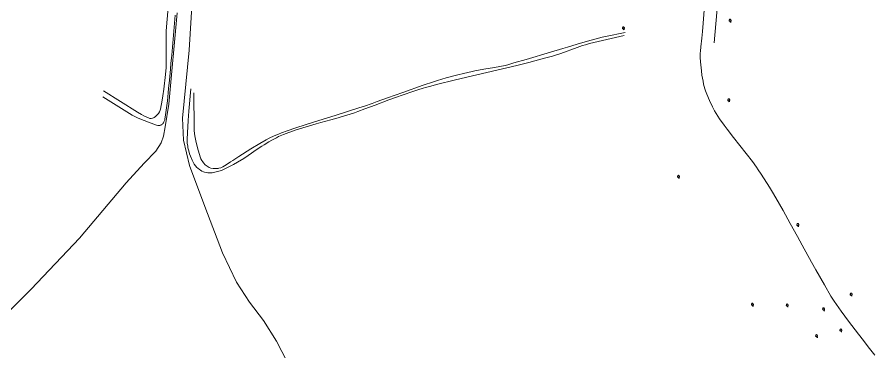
# Model space of a CAD drawing. Header units: millimetres. Extents: x 10 to 1007146, y 455139 to 1110758.
# Drawn here: x 503357.62 to 503376.52, y 555410.57 to 555417.93 of the extents above; entities that cross this region are included whole.
import ezdxf

# ---------------------------------------------------------------- set-up
doc = ezdxf.new("R2010")
doc.units = ezdxf.units.MM
doc.header["$LTSCALE"] = 10
for name, color, linetype, lineweight in [('Hceau', 152, 'Continuous', 0), ('OACCIDENT', 5, 'Continuous', 0), ('PISTE', 1, 'Continuous', 0), ('Varbre', 70, 'Continuous', 0)]:
    doc.layers.add(name, color=color, linetype=linetype, lineweight=lineweight)

# ---------------------------------------------------------------- blocks, each defined once
blk = doc.blocks.new('A_I_B_60')
at = {"color": 0, "linetype": 'ByBlock', "flags": 128}
blk.add_lwpolyline([(186.542538, 0.000518), (0, 0), (0.000073, 213.192155)], dxfattribs=at)
at = {"color": 0, "linetype": 'ByBlock', "lineweight": -2}
for centre, radius, start, end in [((-74.071781, 313.257725), 124.498024, 111.637039, 306.510073), ((-0.000617, 461.873787), 124.403379, 344.52592, 195.330408), ((74.375888, 312.909383), 124.399708, 233.281948, 68.53724)]:
    blk.add_arc(centre, radius, start, end, dxfattribs=at)

msp = doc.modelspace()

# ---------------------------------------------------------------- linework, layer by layer
at = {"layer": 'Hceau', "color": 0}
msp.add_polyline3d([(503372.762, 555418.182, 6.462), (503372.733, 555417.804, 6.453), (503372.719, 555417.616, 6.445), (503372.704, 555417.473, 6.437), (503372.681, 555417.283, 6.426), (503372.673, 555417.187, 6.42), (503372.671, 555417.139, 6.417), (503372.671, 555417.043, 6.412), (503372.677, 555416.947, 6.406), (503372.696, 555416.754, 6.394), (503372.708, 555416.654, 6.384), (503372.731, 555416.522, 6.367), (503372.745, 555416.457, 6.358), (503372.772, 555416.359, 6.344), (503372.787, 555416.311, 6.338), (503372.813, 555416.238, 6.329), (503372.871, 555416.096, 6.311), (503372.938, 555415.958, 6.293), (503372.987, 555415.869, 6.281), (503373.022, 555415.81, 6.274), (503373.096, 555415.695, 6.258), (503373.194, 555415.556, 6.238), (503373.261, 555415.465, 6.225), (503373.4, 555415.286, 6.2), (503373.682, 555414.934, 6.148), (503373.819, 555414.756, 6.123), (503373.907, 555414.635, 6.105), (503373.95, 555414.573, 6.097), (503374.012, 555414.479, 6.084), (503374.196, 555414.188, 6.046), (503374.286, 555414.042, 6.028), (503374.417, 555413.818, 6.002), (503374.496, 555413.676, 5.987), (503374.653, 555413.392, 5.96), (503374.81, 555413.108, 5.938), (503374.914, 555412.918, 5.927), (503375.124, 555412.539, 5.908), (503375.217, 555412.373, 5.903), (503375.405, 555412.041, 5.898), (503375.551, 555411.795, 5.892), (503375.623, 555411.681, 5.887), (503375.673, 555411.606, 5.883), (503375.776, 555411.459, 5.875), (503375.937, 555411.243, 5.861), (503376.156, 555410.958, 5.844), (503376.265, 555410.815, 5.838), (503376.373, 555410.675, 5.834), (503376.518, 555410.491, 5.832)], dxfattribs=at)
at = {"layer": 'OACCIDENT', "color": 0}
for points in [[(503373.059, 555418.285, 6.489), (503372.977, 555417.365, 6.426)], [(503360.952, 555418.224, 8.609), (503360.921, 555417.89, 8.608), (503360.907, 555417.723, 8.605), (503360.901, 555417.624, 8.603), (503360.899, 555417.557, 8.6), (503360.899, 555417.425, 8.594), (503360.903, 555417.16, 8.576), (503360.904, 555417.027, 8.566), (503360.901, 555416.895, 8.555), (503360.898, 555416.828, 8.549), (503360.885, 555416.669, 8.534), (503360.849, 555416.352, 8.5), (503360.829, 555416.204, 8.488), (503360.812, 555416.106, 8.482), (503360.773, 555415.909, 8.472), (503360.767, 555415.888, 8.471), (503360.751, 555415.849, 8.47), (503360.729, 555415.812, 8.469), (503360.71, 555415.789, 8.47), (503360.696, 555415.774, 8.47), (503360.664, 555415.746, 8.472), (503360.638, 555415.727, 8.474), (503360.624, 555415.719, 8.475), (503360.602, 555415.71, 8.477), (503360.571, 555415.702, 8.481), (503360.54, 555415.704, 8.484), (503360.525, 555415.709, 8.485), (503360.411, 555415.762, 8.492), (503360.354, 555415.792, 8.495), (503360.271, 555415.84, 8.502), (503359.517, 555416.309, 8.595)], [(503359.502, 555416.181, 8.545), (503360.091, 555415.814, 8.433), (503360.154, 555415.777, 8.421), (503360.197, 555415.754, 8.412), (503360.284, 555415.712, 8.393), (503360.418, 555415.656, 8.362), (503360.509, 555415.622, 8.34), (503360.689, 555415.557, 8.297), (503360.72, 555415.549, 8.29), (503360.735, 555415.547, 8.286), (503360.759, 555415.548, 8.28), (503360.782, 555415.554, 8.274), (503360.793, 555415.56, 8.272), (503360.818, 555415.579, 8.266), (503360.831, 555415.594, 8.264), (503360.839, 555415.605, 8.263), (503360.851, 555415.63, 8.263), (503360.869, 555415.674, 8.265), (503360.875, 555415.696, 8.267), (503360.882, 555415.731, 8.269), (503360.929, 555416.089, 8.304), (503360.948, 555416.269, 8.323), (503360.956, 555416.361, 8.334), (503360.973, 555416.546, 8.36), (503360.996, 555416.792, 8.396), (503361.007, 555416.915, 8.411), (503361.019, 555417.038, 8.423), (503361.024, 555417.1, 8.427), (503361.101, 555417.975, 8.472)], [(503370.992, 555417.528, 6.637), (503370.232, 555417.352, 6.803), (503370.138, 555417.328, 6.825), (503370.077, 555417.309, 6.841), (503369.957, 555417.268, 6.877), (503369.599, 555417.134, 6.991), (503369.478, 555417.094, 7.024), (503369.416, 555417.076, 7.04), (503369.241, 555417.028, 7.08), (503368.89, 555416.937, 7.157), (503368.627, 555416.872, 7.217), (503367.525, 555416.615, 7.472), (503367.251, 555416.549, 7.531), (503366.884, 555416.458, 7.604), (503366.702, 555416.41, 7.644), (503366.617, 555416.387, 7.666), (503366.561, 555416.37, 7.683), (503366.449, 555416.336, 7.718), (503366.339, 555416.3, 7.756), (503366.121, 555416.226, 7.833), (503365.956, 555416.168, 7.886), (503365.805, 555416.114, 7.93), (503365.504, 555416, 8.014), (503365.278, 555415.914, 8.07), (503365.126, 555415.858, 8.103), (503365.049, 555415.831, 8.119), (503364.934, 555415.792, 8.139), (503364.854, 555415.767, 8.151), (503364.693, 555415.721, 8.172), (503364.53, 555415.676, 8.187), (503364.312, 555415.617, 8.203), (503364.204, 555415.586, 8.208), (503363.911, 555415.497, 8.218), (503363.765, 555415.45, 8.223), (503363.547, 555415.375, 8.231), (503363.49, 555415.353, 8.234), (503363.378, 555415.304, 8.244), (503363.329, 555415.28, 8.249), (503363.233, 555415.229, 8.258), (503363.162, 555415.189, 8.262), (503363.057, 555415.126, 8.263), (503363.006, 555415.094, 8.261), (503362.907, 555415.026, 8.254), (503362.71, 555414.889, 8.236), (503362.609, 555414.823, 8.226), (503362.474, 555414.742, 8.214), (503362.383, 555414.691, 8.206), (503362.195, 555414.592, 8.19), (503362.133, 555414.565, 8.187), (503362.09, 555414.55, 8.187), (503362.004, 555414.526, 8.185), (503361.943, 555414.512, 8.18), (503361.912, 555414.508, 8.176), (503361.864, 555414.506, 8.169), (503361.817, 555414.508, 8.163), (503361.793, 555414.511, 8.16), (503361.746, 555414.522, 8.155), (503361.723, 555414.53, 8.153), (503361.689, 555414.546, 8.153), (503361.656, 555414.564, 8.153), (503361.635, 555414.578, 8.153), (503361.597, 555414.608, 8.155), (503361.579, 555414.625, 8.155), (503361.548, 555414.66, 8.157), (503361.519, 555414.699, 8.158), (503361.502, 555414.727, 8.159), (503361.472, 555414.786, 8.162), (503361.435, 555414.876, 8.165), (503361.418, 555414.922, 8.166), (503361.397, 555414.989, 8.168), (503361.381, 555415.057, 8.17), (503361.375, 555415.091, 8.172), (503361.367, 555415.16, 8.175), (503361.365, 555415.194, 8.178), (503361.365, 555415.246, 8.183), (503361.372, 555415.384, 8.197), (503361.387, 555415.661, 8.23), (503361.402, 555415.868, 8.256), (503361.442, 555416.355, 8.316)], [(503361.508, 555416.27, 8.346), (503361.515, 555415.486, 8.318), (503361.517, 555415.446, 8.317), (503361.526, 555415.365, 8.318), (503361.541, 555415.284, 8.321), (503361.565, 555415.177, 8.325), (503361.576, 555415.124, 8.325), (503361.591, 555415.058, 8.323), (503361.626, 555414.929, 8.316), (503361.659, 555414.834, 8.314), (503361.667, 555414.815, 8.314), (503361.685, 555414.78, 8.314), (503361.707, 555414.747, 8.314), (503361.724, 555414.726, 8.315), (503361.763, 555414.685, 8.316), (503361.801, 555414.653, 8.317), (503361.828, 555414.636, 8.319), (503361.847, 555414.626, 8.319), (503361.886, 555414.613, 8.321), (503361.937, 555414.603, 8.322), (503361.964, 555414.6, 8.322), (503362.004, 555414.599, 8.322), (503362.045, 555414.603, 8.322), (503362.064, 555414.607, 8.322), (503362.103, 555414.618, 8.322), (503362.121, 555414.625, 8.322), (503362.147, 555414.639, 8.323), (503362.222, 555414.686, 8.328), (503362.32, 555414.751, 8.338), (503362.37, 555414.782, 8.341), (503362.503, 555414.864, 8.347), (503362.767, 555415.032, 8.356), (503362.967, 555415.155, 8.357), (503363.104, 555415.231, 8.356), (503363.174, 555415.267, 8.354), (503363.282, 555415.318, 8.35), (503363.376, 555415.359, 8.346), (503363.44, 555415.384, 8.343), (503363.567, 555415.432, 8.335), (503363.759, 555415.498, 8.321), (503364.145, 555415.621, 8.288), (503364.646, 555415.779, 8.242), (503364.897, 555415.858, 8.214), (503365.146, 555415.938, 8.18), (503365.269, 555415.978, 8.16), (503365.44, 555416.036, 8.128), (503365.554, 555416.075, 8.105), (503365.779, 555416.155, 8.053), (503366.116, 555416.276, 7.966), (503366.563, 555416.435, 7.84), (503366.789, 555416.511, 7.776), (503366.883, 555416.542, 7.748), (503367.073, 555416.597, 7.686), (503367.326, 555416.663, 7.602), (503367.453, 555416.694, 7.561), (503367.645, 555416.739, 7.507), (503367.729, 555416.757, 7.487), (503367.787, 555416.768, 7.475), (503367.903, 555416.788, 7.456), (503368.139, 555416.825, 7.422), (503368.256, 555416.846, 7.404), (503368.371, 555416.872, 7.382), (503368.428, 555416.886, 7.369), (503368.563, 555416.925, 7.334), (503368.833, 555417.004, 7.262), (503369.371, 555417.165, 7.112), (503369.642, 555417.244, 7.042), (503369.746, 555417.274, 7.018), (503369.955, 555417.337, 6.976), (503370.234, 555417.42, 6.921), (503370.373, 555417.457, 6.89), (503370.512, 555417.491, 6.854), (503370.581, 555417.506, 6.833), (503371.016, 555417.597, 6.695)]]:
    msp.add_polyline3d(points, dxfattribs=at)
at = {"layer": 'PISTE', "color": 0}
for points in [[(503363.684, 555410.117, 7.585), (503363.329, 555410.8, 7.663), (503363.045, 555411.26, 7.709), (503362.739, 555411.66, 7.773), (503362.453, 555412.103, 7.841), (503362.145, 555412.749, 7.929), (503361.751, 555413.765, 8.032), (503361.412, 555414.668, 8.124), (503361.282, 555415.227, 8.174), (503361.263, 555415.71, 8.235), (503361.409, 555417.21, 8.411), (503361.452, 555417.929, 8.421), (503361.523, 555419.25, 8.493)], [(503361.143, 555418.032, 8.469), (503360.96, 555416.017, 8.281), (503360.882, 555415.523, 8.242), (503360.844, 555415.314, 8.22), (503360.79, 555415.171, 8.24), (503360.67, 555414.984, 8.252), (503360.418, 555414.722, 8.3), (503360.017, 555414.286, 8.365), (503358.989, 555413.071, 8.358), (503357.929, 555411.95, 8.351), (503357.26, 555411.278, 8.348)]]:
    msp.add_polyline3d(points, dxfattribs=at)

# ---------------------------------------------------------------- block references
at = {"layer": 'Varbre', "color": 0, "xscale": 0.000111936644440641, "yscale": 0.000111936644440641, "zscale": 0.000111936644440641, "rotation": 3.925803200956779}
for p in [(503373.331, 555417.825, 6.53), (503370.979, 555417.658, 6.66), (503373.302, 555416.073, 6.278), (503372.193, 555414.387, 6.444), (503374.823, 555413.326, 6.059), (503375.999, 555411.796, 5.941), (503373.822, 555411.574, 6.388), (503374.59, 555411.555, 6.2), (503375.392, 555411.47, 5.996), (503375.772, 555411.005, 5.996), (503375.237, 555410.88, 6.079)]:
    msp.add_blockref('A_I_B_60', p, dxfattribs=at)

doc.saveas('drawing.dxf')
